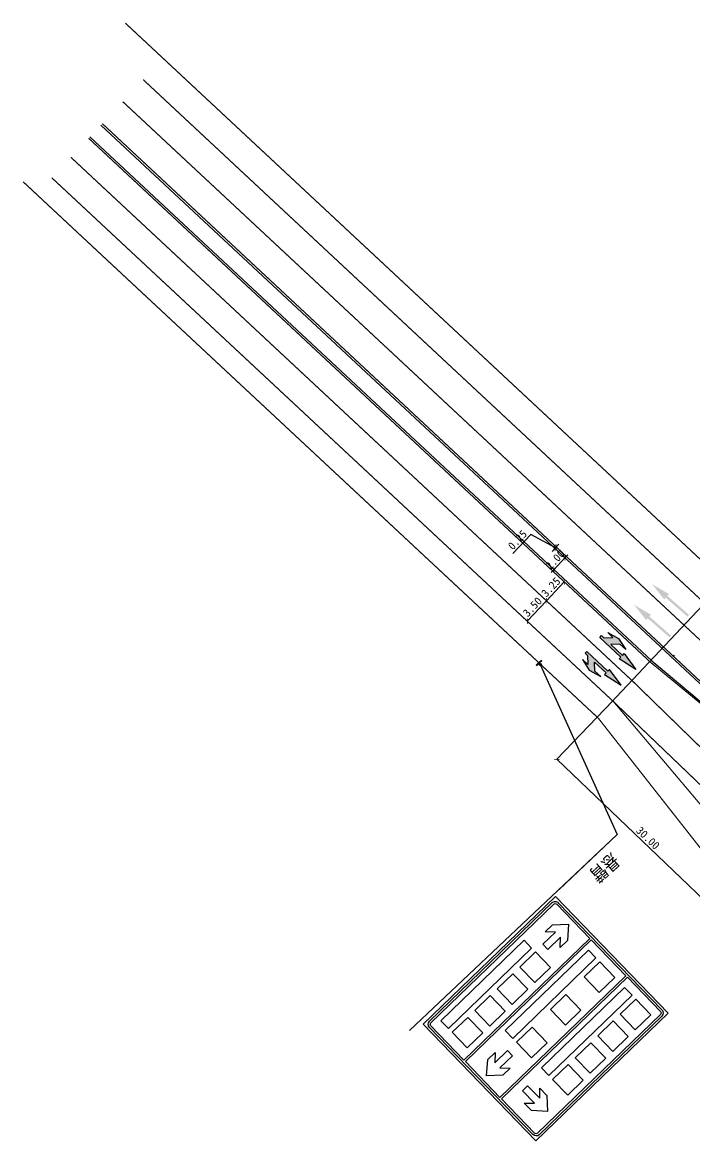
# Model space of a CAD drawing. Header units: millimetres. Extents: x 67546 to 67853, y 50670 to 50921.
# Drawn here: x 67545.8 to 67629.7, y 50780.4 to 50920.8 of the extents above; entities that cross this region are included whole.
import ezdxf

# ---------------------------------------------------------------- set-up
doc = ezdxf.new("R2010")
doc.units = ezdxf.units.MM
doc.linetypes.add('DASHDOT', pattern=[25.4, 12.7, -6.35, 0, -6.35])
doc.linetypes.add('JTSS01', pattern=[6, 2, -4])
for name, color, linetype in [('@-交通标志', 7, 'Continuous'), ('@-地面图案', 7, 'Continuous'), ('@-注释', 7, 'Continuous'), ('@-设计标注', 7, 'Continuous'), ('@-路面边线', 7, 'Continuous'), ('@-辅助设计', 4, 'Continuous'), ('RD-中线', 1, 'DASHDOT')]:
    doc.layers.add(name, color=color, linetype=linetype)
doc.layers.add('@-道路标线', color=7, linetype='Continuous', lineweight=0)
doc.layers.get('0').off()
doc.styles.add('--黑体', font='simhei.ttf')
doc.styles.add('-黑体', font='simhei.ttf', dxfattribs={"width": 0.8})
doc.dimstyles.new('标志标注', dxfattribs={"dimtxt": 1, "dimasz": 0.5, "dimexe": 0, "dimexo": 0, "dimgap": 0.25, "dimtad": 1, "dimzin": 0, "dimdsep": 46, "dimtxsty": '--黑体', "dimblk": 'ARCHTICK', "dimcen": 0.09, "dimadec": 0, "dimazin": 0, "dimtfac": 1, "dimtix": 1, "dimtmove": 1, "dimatfit": 0, "dimfxl": 1, "dimtolj": 1, "dimtzin": 0, "dimarcsym": 0})

# ---------------------------------------------------------------- blocks, each defined once
blk = doc.blocks.new('6米直行加右转')
at = {"layer": '@-地面图案'}
blk.add_hatch(color=256, dxfattribs=at).paths.add_polyline_path([(1.6, -0.15), (3.6, -0.15), (3.6, -0.45), (6, 0), (3.6, 0.45), (3.6, 0.15), (0, 0.15), (0, -0.15), (0.4, -0.15), (1.2, -0.95), (0.3, -0.95), (1.8, -1.35), (3.4, -0.95), (2.4, -0.95)])
at = {"layer": '@-地面图案', "linetype": 'Continuous'}
blk.add_lwpolyline([(1.8, -1.35), (3.4, -0.95), (2.4, -0.95), (1.6, -0.15), (3.6, -0.15), (3.6, -0.45), (6, 0), (3.6, 0.45), (3.6, 0.15), (0, 0.15), (0, -0.15), (0.4, -0.15), (1.2, -0.95), (0.3, -0.95)], close=True, dxfattribs=at)
blk = doc.blocks.new('A$C31C8404C')
at = {"layer": '@-交通标志', "linetype": 'ByBlock', "lineweight": -3}
for points in [[(0.13, 0, 1), (-0.13, 0, 1)], [(0.46, -0.38), (0.46, -0.14), (-0.5, -0.14), (-0.5, -0.37)]]:
    blk.add_hatch(color=14, dxfattribs=at).paths.add_polyline_path(points)
at = {"layer": '@-交通标志', "color": 14}
blk.add_circle((0, 0), 0.132, dxfattribs=at)
blk = doc.blocks.new('_ARCHTICK')
at = {"color": 0, "linetype": 'ByBlock', "const_width": 0.15}
blk.add_lwpolyline([(-0.5, -0.5), (0.5, 0.5)], dxfattribs=at)
blk = doc.blocks.new('*D30')
at = {"layer": '@-注释', "color": 0, "lineweight": -2, "transparency": 16777216}
blk.add_line((67611.24, 50848.55), (67608.85, 50845.99), dxfattribs=at)
at = {"layer": 'Defpoints', "color": 0, "transparency": 16777216}
for p in [(67611.24, 50848.55), (67608.85, 50845.99), (67608.85, 50845.99)]:
    blk.add_point(p, dxfattribs=at)
at = {"layer": '@-注释', "color": 0, "lineweight": -2, "transparency": 16777216, "xscale": 0.5, "yscale": 0.5, "zscale": 0.5}
for p, rotation in [((67611.24, 50848.55), 46.99999999997578), ((67608.85, 50845.99), 226.9999999999758)]:
    blk.add_blockref('_ARCHTICK', p, dxfattribs=dict(at, rotation=rotation))
at = {"layer": '@-注释', "color": 0, "transparency": 16777216, "insert": (67609.49, 50847.78), "char_height": 1, "attachment_point": 5, "rotation": 47, "style": '--黑体'}
blk.add_mtext('\\A1;3.50', dxfattribs=at)
blk = doc.blocks.new('*D31')
at = {"layer": '@-注释', "color": 0, "lineweight": -2, "transparency": 16777216}
blk.add_line((67611.24, 50848.55), (67613.46, 50850.93), dxfattribs=at)
at = {"layer": 'Defpoints', "color": 0, "transparency": 16777216}
for p in [(67613.46, 50850.93), (67613.46, 50850.93), (67611.24, 50848.55)]:
    blk.add_point(p, dxfattribs=at)
at = {"layer": '@-注释', "color": 0, "lineweight": -2, "transparency": 16777216, "xscale": 0.5, "yscale": 0.5, "zscale": 0.5}
for p, rotation in [((67613.46, 50850.93), 46.99999999996234), ((67611.24, 50848.55), 226.9999999999623)]:
    blk.add_blockref('_ARCHTICK', p, dxfattribs=dict(at, rotation=rotation))
at = {"layer": '@-注释', "color": 0, "transparency": 16777216, "insert": (67611.8, 50850.25), "char_height": 1, "attachment_point": 5, "rotation": 47, "style": '--黑体'}
blk.add_mtext('\\A1;3.25', dxfattribs=at)
blk = doc.blocks.new('*D32')
at = {"layer": '@-注释', "color": 0, "lineweight": -2, "transparency": 16777216}
for p, q in [((67609.28, 50856.82), (67607.06, 50854.44)), ((67612.38, 50855.18), (67609.28, 50856.82)), ((67612.29, 50855.09), (67611.95, 50854.72)), ((67612.46, 50855.27), (67612.29, 50855.09)), ((67612.46, 50855.27), (67612.29, 50855.09)), ((67612.46, 50855.27), (67612.81, 50855.63))]:
    blk.add_line(p, q, dxfattribs=at)
at = {"layer": 'Defpoints', "color": 0, "transparency": 16777216}
for p in [(67612.29, 50855.09), (67612.29, 50855.09), (67612.46, 50855.27)]:
    blk.add_point(p, dxfattribs=at)
at = {"layer": '@-注释', "color": 0, "lineweight": -2, "transparency": 16777216, "xscale": 0.5, "yscale": 0.5, "zscale": 0.5}
for p, rotation in [((67612.29, 50855.09), 47.00000000015113), ((67612.46, 50855.27), 227.0000000001511)]:
    blk.add_blockref('_ARCHTICK', p, dxfattribs=dict(at, rotation=rotation))
at = {"layer": '@-注释', "color": 0, "transparency": 16777216, "insert": (67607.62, 50856.15), "char_height": 1, "attachment_point": 5, "rotation": 47, "style": '--黑体'}
blk.add_mtext('\\A1;0.25', dxfattribs=at)
blk = doc.blocks.new('*D33')
at = {"layer": '@-注释', "color": 0, "lineweight": -2, "transparency": 16777216}
for p, q in [((67613.56, 50853.91), (67612.18, 50852.43)), ((67613.49, 50853.97), (67613.56, 50853.91)), ((67613.56, 50853.91), (67613.9, 50854.27)), ((67612.18, 50852.43), (67611.84, 50852.06)), ((67612.11, 50852.49), (67612.18, 50852.43))]:
    blk.add_line(p, q, dxfattribs=at)
at = {"layer": 'Defpoints', "color": 0, "transparency": 16777216}
for p in [(67613.49, 50853.97), (67612.11, 50852.49), (67612.18, 50852.43)]:
    blk.add_point(p, dxfattribs=at)
at = {"layer": '@-注释', "color": 0, "lineweight": -2, "transparency": 16777216, "xscale": 0.5, "yscale": 0.5, "zscale": 0.5}
for p, rotation in [((67613.56, 50853.91), 226.9850915426912), ((67612.18, 50852.43), 46.98509154269122)]:
    blk.add_blockref('_ARCHTICK', p, dxfattribs=dict(at, rotation=rotation))
at = {"layer": '@-注释', "color": 0, "transparency": 16777216, "insert": (67612.32, 50853.68), "char_height": 1, "width": 2.7472, "attachment_point": 5, "rotation": 46.9851, "style": '--黑体'}
blk.add_mtext('\\A1;2.00', dxfattribs=at)
blk = doc.blocks.new('A$C1B03350C')
at = {"layer": '@-交通标志'}
for p, q in [((23.47, 21.95), (0.55, 20.91)), ((22.67, 21.65), (1.37, 20.68)), ((22.69, 21.38), (1.38, 20.41)), ((23.24, 15.19), (22.97, 21.12)), ((24.08, 2.52), (23.24, 21.13)), ((24.39, 1.72), (23.47, 21.95)), ((0.55, 20.91), (1.46, 0.68)), ((0.85, 20.11), (1.7, 1.5)), ((1.12, 20.13), (1.39, 14.19)), ((7.42, 19.87), (10.11, 19.99)), ((7.54, 17.17), (7.42, 19.87)), ((10.11, 19.99), (10.24, 17.3)), ((11.33, 20.05), (14.02, 20.17)), ((11.45, 17.35), (11.33, 20.05)), ((14.02, 20.17), (14.15, 17.47)), ((15.24, 20.23), (17.94, 20.35)), ((15.36, 17.53), (15.24, 20.23)), ((17.94, 20.35), (18.06, 17.65)), ((19.15, 20.4), (21.85, 20.53)), ((19.27, 17.71), (19.15, 20.4)), ((21.85, 20.53), (21.97, 17.83)), ((4.19, 19.46), (2.91, 17.9)), ((5.61, 18.02), (4.19, 19.46)), ((2.91, 17.9), (2.97, 16.62)), ((2.97, 16.62), (3.83, 17.56)), ((3.83, 17.56), (3.93, 15.39)), ((4.73, 17.61), (5.67, 16.75)), ((4.83, 15.43), (4.73, 17.61)), ((5.67, 16.75), (5.61, 18.02)), ((10.24, 17.3), (7.54, 17.17)), ((7.57, 16.5), (22, 17.16)), ((14.15, 17.47), (11.45, 17.35)), ((18.06, 17.65), (15.36, 17.53)), ((21.97, 17.83), (19.27, 17.71)), ((22, 17.16), (22.06, 15.81)), ((7.63, 15.15), (7.57, 16.5)), ((22.06, 15.81), (7.63, 15.15)), ((1.39, 14.19), (23.24, 15.19)), ((23.25, 14.92), (1.4, 13.92)), ((3.93, 15.39), (4.83, 15.43)), ((19.44, 13.93), (22.14, 14.05)), ((22.14, 14.05), (22.26, 11.36)), ((23.53, 8.71), (23.25, 14.92)), ((1.4, 13.92), (1.69, 7.72)), ((7.71, 13.4), (10.41, 13.52)), ((7.83, 10.7), (7.71, 13.4)), ((10.41, 13.52), (10.53, 10.82)), ((13.58, 13.67), (16.27, 13.79)), ((13.7, 10.97), (13.58, 13.67)), ((16.27, 13.79), (16.4, 11.09)), ((19.57, 11.23), (19.44, 13.93)), ((3.66, 12.27), (2.22, 10.85)), ((4.93, 12.33), (3.66, 12.27)), ((4.07, 11.39), (4.93, 12.33)), ((6.24, 11.49), (4.07, 11.39)), ((6.29, 10.59), (6.24, 11.49)), ((22.26, 11.36), (19.57, 11.23)), ((2.22, 10.85), (3.78, 9.57)), ((4.11, 10.49), (6.29, 10.59)), ((5.05, 9.63), (4.11, 10.49)), ((10.53, 10.82), (7.83, 10.7)), ((7.86, 10.03), (22.29, 10.68)), ((7.92, 8.68), (7.86, 10.03)), ((16.4, 11.09), (13.7, 10.97)), ((22.29, 10.68), (22.35, 9.33)), ((1.69, 7.72), (23.53, 8.71)), ((23.54, 8.44), (1.7, 7.45)), ((3.78, 9.57), (5.05, 9.63)), ((22.35, 9.33), (7.92, 8.68)), ((23.81, 2.51), (23.54, 8.44)), ((1.7, 7.45), (1.97, 1.52)), ((10.9, 7.06), (13.6, 7.18)), ((11.03, 4.36), (10.9, 7.06)), ((13.6, 7.18), (13.72, 4.48)), ((14.82, 7.23), (17.51, 7.36)), ((14.94, 4.54), (14.82, 7.23)), ((17.51, 7.36), (17.64, 4.66)), ((3.08, 6.7), (5.78, 6.82)), ((3.21, 4), (3.08, 6.7)), ((5.78, 6.82), (5.9, 4.13)), ((6.99, 6.88), (9.69, 7)), ((7.12, 4.18), (6.99, 6.88)), ((9.69, 7), (9.81, 4.3)), ((21.12, 5.67), (18.94, 5.58)), ((21.45, 6.59), (20.18, 6.53)), ((20.18, 6.53), (21.12, 5.67)), ((23.01, 5.31), (21.45, 6.59)), ((9.81, 4.3), (7.12, 4.18)), ((13.72, 4.48), (11.03, 4.36)), ((17.64, 4.66), (14.94, 4.54)), ((18.94, 5.58), (18.99, 4.68)), ((18.99, 4.68), (21.16, 4.78)), ((21.16, 4.78), (20.3, 3.84)), ((21.57, 3.89), (23.01, 5.31)), ((5.9, 4.13), (3.21, 4)), ((3.23, 3.33), (17.67, 3.99)), ((3.29, 1.98), (3.23, 3.33)), ((17.67, 3.99), (17.73, 2.64)), ((20.3, 3.84), (21.57, 3.89)), ((1.46, 0.68), (24.39, 1.72)), ((2.25, 1.26), (23.56, 2.23)), ((2.26, 0.99), (23.57, 1.96)), ((17.73, 2.64), (3.29, 1.98))]:
    blk.add_line(p, q, dxfattribs=at)
for centre, major_axis, start_param, end_param in [((22.7, 21.11), (-0.382, 0.382), 3.972398, 5.543194), ((22.7, 21.11), (-0.191, 0.191), 3.972398, 5.543194), ((1.39, 20.14), (-0.382, 0.382), -0.739991, 0.830805), ((1.39, 20.14), (0.191, 0.191), 0.830805, 2.401601), ((2.24, 1.53), (-0.382, 0.382), 0.830805, 2.401601), ((2.24, 1.53), (0.191, 0.191), 2.401601, 3.972398), ((23.54, 2.5), (0.191, 0.191), 3.972398, 5.543194), ((23.54, 2.5), (-0.382, 0.382), 2.401601, 3.972398)]:
    blk.add_ellipse(centre, major_axis=major_axis, ratio=1, start_param=start_param, end_param=end_param, dxfattribs=at)
blk = doc.blocks.new('*D103')
at = {"layer": '@-设计标注', "color": 0, "lineweight": -2, "transparency": 16777216}
for p, q in [((67619.53, 50836.03), (67612.56, 50828.75)), ((67634.23, 50808), (67612.56, 50828.75)), ((67641.2, 50815.28), (67634.23, 50808))]:
    blk.add_line(p, q, dxfattribs=at)
at = {"layer": 'Defpoints', "color": 0, "transparency": 16777216}
for p in [(67619.53, 50836.03), (67612.56, 50828.75), (67641.2, 50815.28)]:
    blk.add_point(p, dxfattribs=at)
at = {"layer": '@-设计标注', "color": 0, "lineweight": -2, "transparency": 16777216, "xscale": 0.5, "yscale": 0.5, "zscale": 0.5}
for p, rotation in [((67612.56, 50828.75), 136.2466340135813), ((67634.23, 50808), 316.2466340135813)]:
    blk.add_blockref('_ARCHTICK', p, dxfattribs=dict(at, rotation=rotation))
at = {"layer": '@-设计标注', "color": 0, "transparency": 16777216, "insert": (67623.92, 50818.92), "char_height": 1, "attachment_point": 5, "rotation": 316.2466, "style": '--黑体'}
blk.add_mtext('\\A1;30.00', dxfattribs=at)

msp = doc.modelspace()

# ---------------------------------------------------------------- hatches: boundary and pattern name
at = {"layer": '@-道路标线'}
for points in [[(67628.96, 50846.672), (67629.059, 50846.785), (67626.351, 50849.157), (67626.549, 50849.383), (67624.447, 50850.626), (67625.956, 50848.706), (67626.153, 50848.931), (67628.861, 50846.559)], [(67626.707, 50844.094), (67626.806, 50844.207), (67624.098, 50846.579), (67624.296, 50846.804), (67622.194, 50848.048), (67623.703, 50846.128), (67623.901, 50846.353), (67626.608, 50843.981)]]:
    msp.add_hatch(color=7, dxfattribs=at).paths.add_polyline_path(points)

# ---------------------------------------------------------------- linework, layer by layer
at = {"layer": '@-交通标志', "lineweight": 0, "ltscale": 0.5}
msp.add_line((67612.834, 50812.496), (67620.085, 50819.339), dxfattribs=at)
at = {"layer": '@-交通标志'}
for points in [[(67610.473, 50840.584), (67620.085, 50819.339)], [(67620.085, 50819.339), (67594.144, 50794.859)]]:
    msp.add_lwpolyline(points, dxfattribs=at)
at = {"layer": '@-路面边线', "color": 7, "linetype": 'Continuous', "const_width": 0.15, "flags": 128}
msp.add_lwpolyline([(67633.598, 50850.799), (67558.634, 50920.704)], dxfattribs=at)
at = {"layer": '@-辅助设计'}
for points in [[(67619.342, 50835.827), (67633.5, 50850.891)], [(67627.191, 50841.734), (67627.01, 50841.559)]]:
    msp.add_lwpolyline(points, dxfattribs=at)
at = {"layer": '@-道路标线', "color": 7, "linetype": 'Continuous', "const_width": 0.15, "flags": 128}
for points in [[(67631.004, 50848.235), (67560.874, 50913.632)], [(67625.867, 50842.769), (67555.759, 50908.147)], [(67624.235, 50840.873), (67554.054, 50906.318)], [(67619.631, 50835.937), (67549.45, 50901.382)], [(67636.373, 50810.146), (67617.717, 50833.884), (67545.865, 50900.888)], [(67631.813, 50837.225), (67625.867, 50842.769)], [(67619.631, 50835.937), (67638.098, 50814.082)]]:
    msp.add_lwpolyline(points, dxfattribs=at)
at = {"layer": '@-道路标线', "color": 7, "linetype": 'JTSS01', "const_width": 0.15, "flags": 128}
for points in [[(67628.435, 50845.502), (67558.316, 50910.889)], [(67679.631, 50797.762), (67628.435, 50845.502)]]:
    msp.add_lwpolyline(points, dxfattribs=at)
at = {"layer": '@-道路标线', "color": 7, "linetype": 'JTSS01', "flags": 128}
for points in [[(67658.002, 50803.953, 0.15, 0.15, 0), (67643.427, 50817.651, 0.15, 0.15, 0), (67622.018, 50838.497, 0.15, 0.15, 0), (67551.837, 50903.941, 0, 0, 0)], [(67655.776, 50801.585, 0.15, 0.15, 0), (67641.201, 50815.283, 0.15, 0.15, 0), (67619.631, 50835.937, 0, 0, 0)]]:
    msp.add_lwpolyline(points, format="xyseb", dxfattribs=at)
at = {"layer": '@-道路标线', "color": 7, "linetype": 'Continuous', "const_width": 0.15, "flags": 128}
msp.add_lwpolyline([(67624.235, 50840.873), (67630.495, 50835.722, 0.969497), (67631.813, 50837.225)], format="xyb", dxfattribs=at)
at = {"layer": 'RD-中线', "color": 3, "linetype": 'Continuous'}
msp.add_lwpolyline([(67624.388, 50841.038), (67630.564, 50835.89, 0.9726164), (67631.608, 50837.074), (67555.588, 50907.964)], format="xyb", dxfattribs=at)
msp.add_lwpolyline([(67624.388, 50841.038), (67554.224, 50906.501)], dxfattribs=at)

# ---------------------------------------------------------------- block references
at = {"layer": '@-交通标志', "rotation": 223.3405442814441}
msp.add_blockref('A$C31C8404C', (67610.473, 50840.584), dxfattribs=at)
at = {"layer": '@-交通标志', "xscale": -1, "rotation": 226.6333657863924}
msp.add_blockref('A$C1B03350C', (67594.357, 50795.06), dxfattribs=at)
at = {"layer": '@-地面图案', "xscale": -1, "rotation": 136.7645508461044}
msp.add_blockref('6米直行加右转', (67618.021, 50844.083), dxfattribs=at)
at = {"layer": '@-地面图案', "rotation": 317.2354491538765}
msp.add_blockref('6米直行加右转', (67616.166, 50842.094), dxfattribs=at)

# ---------------------------------------------------------------- texts
at = {"layer": '@-交通标志', "style": '-黑体', "width": 0.8}
msp.add_text('悬臂', height=1.8, rotation=221.76234, dxfattribs=at).set_placement((67619.405, 50817.162))

# ---------------------------------------------------------------- dimensions: what is measured, and where the dimension line sits
at = {"layer": '@-注释'}
dim = msp.add_linear_dim(base=(67612.294, 50855.085), p1=(67612.464, 50855.268), p2=(67612.294, 50855.085), angle=227, dimstyle='标志标注', dxfattribs=at)
dim.commit()
dim.dimension.update_dxf_attribs({"geometry": '*D32', "text_midpoint": (67609.11, 50856.637), "dimtype": 161})
dim = msp.add_aligned_dim(p1=(67613.493, 50853.967), p2=(67612.115, 50852.489), distance=0.089, text='2.00', dimstyle='标志标注', dxfattribs=at)
dim.commit()
dim.dimension.update_dxf_attribs({"geometry": '*D33', "text_midpoint": (67612.316, 50853.683)})
for p2, picture, middle in [((67613.455, 50850.926), '*D31', (67611.798, 50850.249)), ((67608.852, 50845.989), '*D30', (67609.492, 50847.784))]:
    dim = msp.add_aligned_dim(p1=(67611.239, 50848.549), p2=p2, distance=0, dimstyle='标志标注', dxfattribs=at)
    dim.commit()
    dim.dimension.update_dxf_attribs({"geometry": picture, "text_midpoint": middle})
at = {"layer": '@-设计标注'}
dim = msp.add_aligned_dim(p1=(67641.203, 50815.282), p2=(67619.532, 50836.029), distance=10.076, dimstyle='标志标注', dxfattribs=at)
dim.commit()
dim.dimension.update_dxf_attribs({"geometry": '*D103', "text_midpoint": (67623.922, 50818.923)})

doc.saveas('drawing.dxf')
